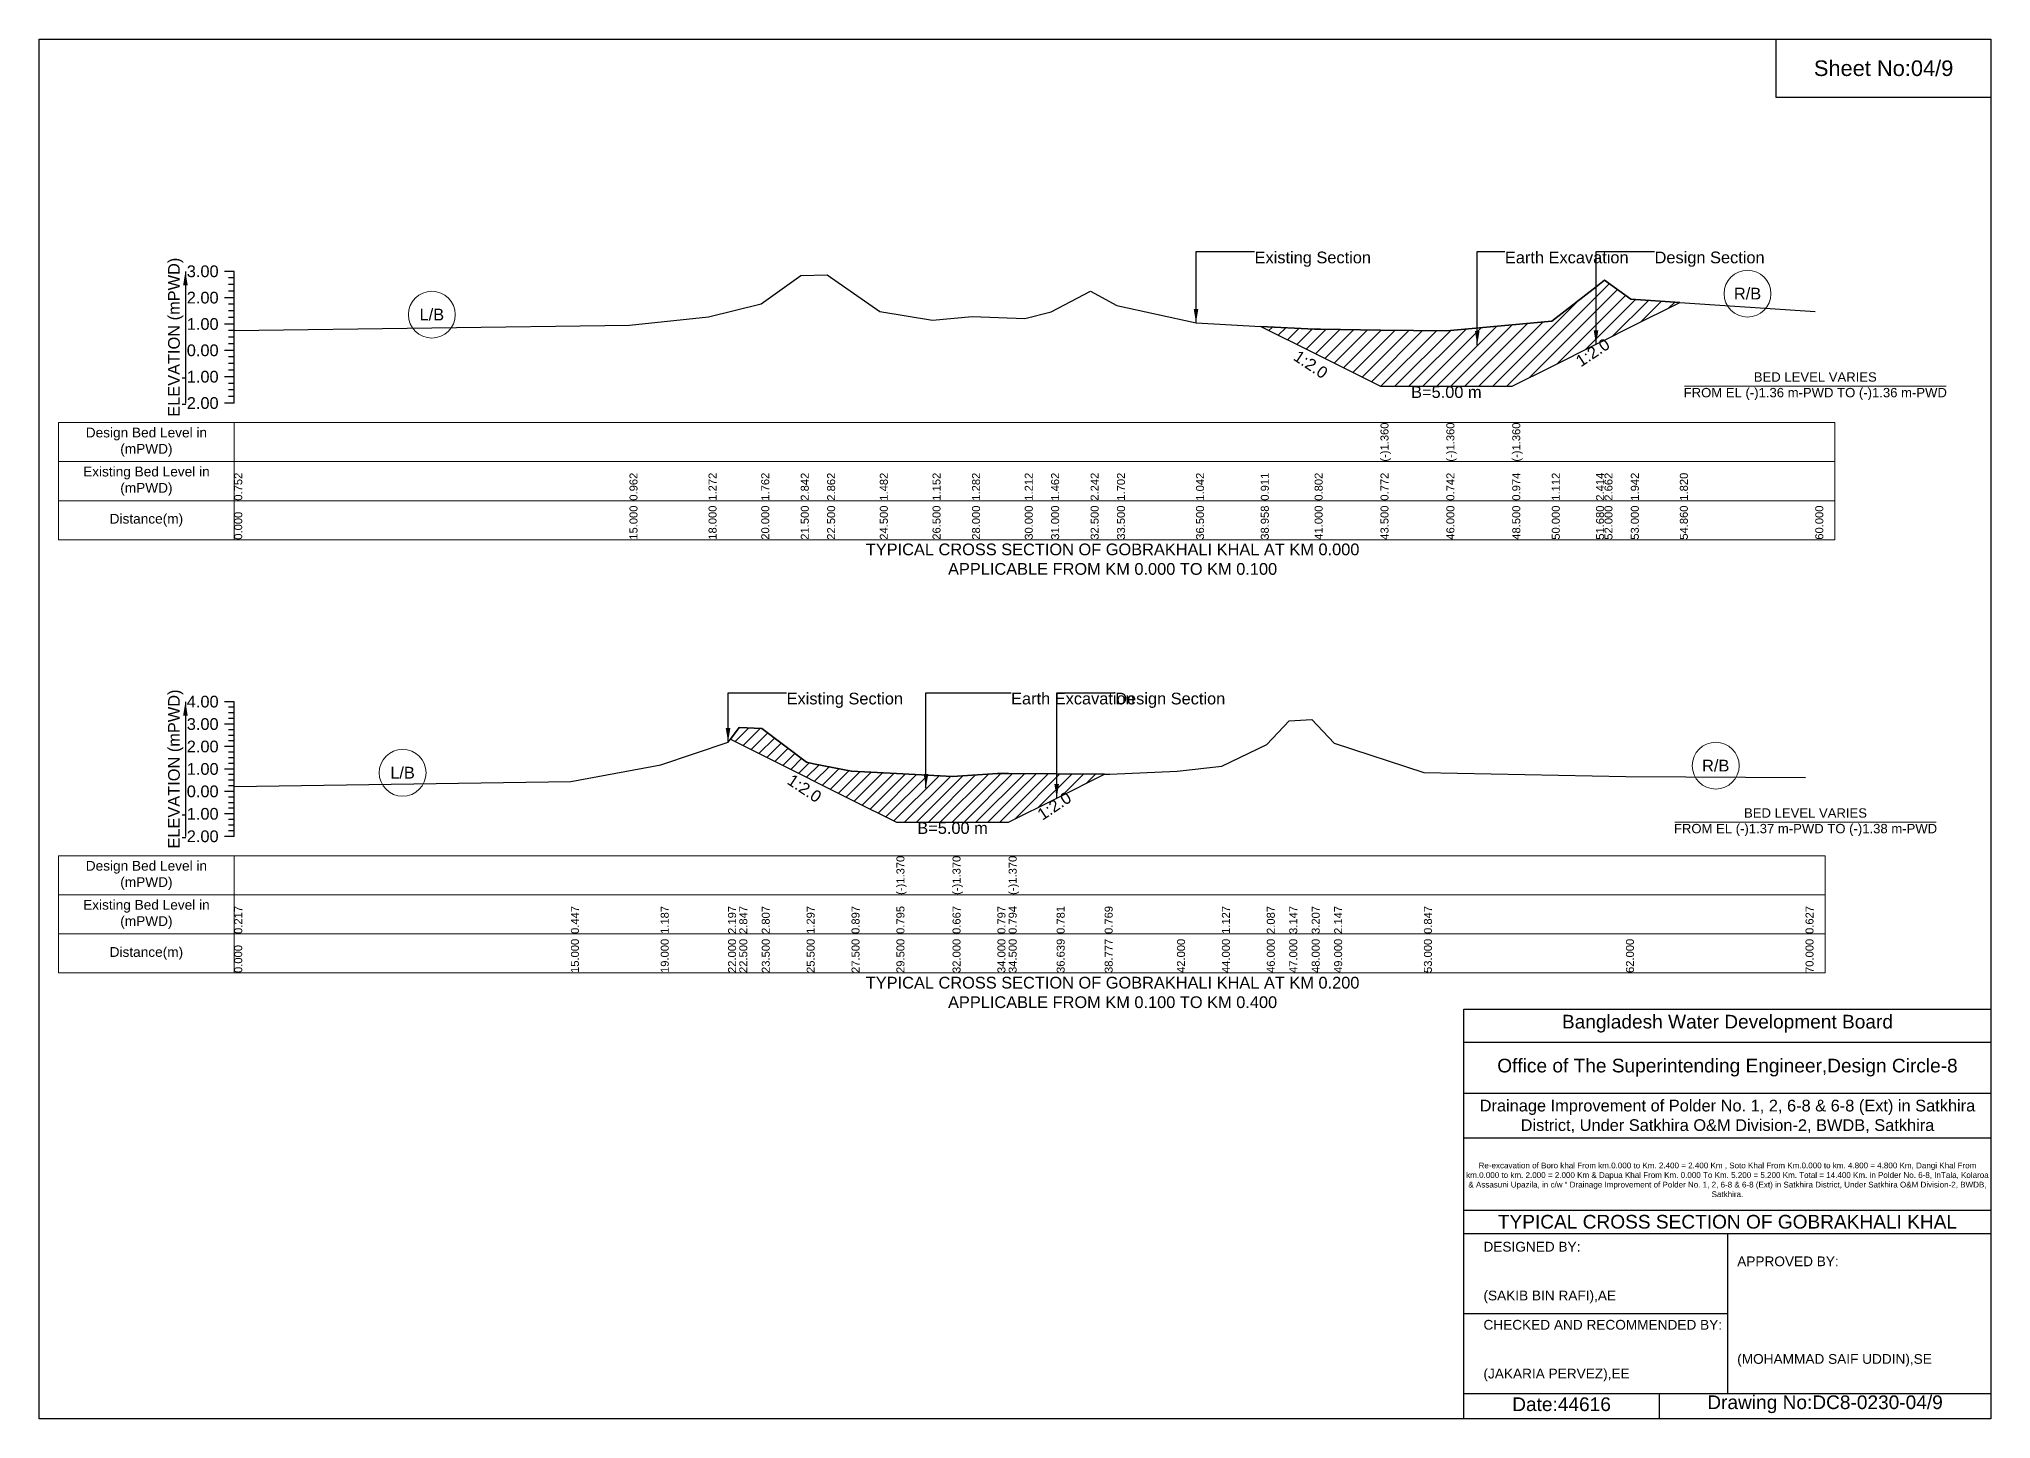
# Model space of a CAD drawing. Header units: inches. Extents: x 91000 to 278000, y -5656 to 20000.
# Drawn here: x 130000 to 138000, y 4344 to 10000 of the extents above; entities that cross this region are included whole.
import ezdxf

# ---------------------------------------------------------------- set-up
doc = ezdxf.new("R2010")
doc.units = ezdxf.units.IN
doc.header["$LTSCALE"] = 7
doc.header["$MEASUREMENT"] = 0
for name, color, linetype, lineweight in [('Cross section Data Border', 7, 'Continuous', 9), ('Cross Section Labels', 7, 'Continuous', 9), ('Existing_Bed_Level for Xsection', 7, 'Continuous', 25)]:
    doc.layers.add(name, color=color, linetype=linetype, lineweight=lineweight)
doc.styles.get("Standard").update_dxf_attribs({"font": 'arial.ttf'})
doc.dimstyles.get("Standard").update_dxf_attribs({"dimtxt": 0.18, "dimasz": 0.18, "dimexe": 0.18, "dimexo": 0.0625, "dimgap": 0.09, "dimtad": 0, "dimtih": 1, "dimtoh": 1, "dimdec": 4, "dimzin": 0, "dimdsep": 46, "dimtxsty": 'Standard', "dimcen": 0.09, "dimadec": 0, "dimazin": 0, "dimtfac": 1, "dimtdec": 4, "dimtofl": 0, "dimtmove": 0, "dimatfit": 3, "dimfxl": 1, "dimtolj": 1, "dimtzin": 0, "dimarcsym": 0})

msp = doc.modelspace()

# ---------------------------------------------------------------- hatches: boundary and pattern name
at = {"layer": 'Existing_Bed_Level for Xsection'}
h = msp.add_hatch(dxfattribs=at)
h.set_pattern_fill('ANSI31', color=256, scale=324, style=0)
h.paths.add_polyline_path([(135007.4, 8822.2), (135228, 8712), (135252.7, 8699.6), (135498, 8577), (135768, 8577), (136038, 8577), (136200, 8658), (136381.4, 8748.7), (136416, 8766), (136524, 8820), (136724.9, 8920.4), (136524, 8933.6), (136416, 9011.4), (136381.4, 8984.6), (136200, 8844), (136038, 8829), (135768, 8804), (135498, 8807.2), (135252.7, 8810.2), (135228, 8810.5)])
h = msp.add_hatch(dxfattribs=at)
h.set_pattern_fill('ANSI31', color=256, scale=276, style=0)
h.paths.add_polyline_path([(132833.3, 7130.3), (132870, 7112), (132962, 7066), (133146, 6974), (133173.7, 6960.1), (133330, 6882), (133514, 6790), (133744, 6790), (133928, 6790), (133974, 6790), (134170.8, 6888.3), (134367.5, 6986.7), (134170.8, 6987.9), (133974, 6989.1), (133928, 6989.4), (133744, 6977.4), (133514, 6989.2), (133330, 6998.6), (133173.7, 7029.8), (133146, 7035.4), (132962, 7174.3), (132870, 7178)])

# ---------------------------------------------------------------- linework, layer by layer
for points in [[(130000, 10000), (138000, 10000), (138000, 4344), (130000, 4344)], [(137120, 10000), (138000, 10000), (138000, 9760), (137120, 9760)]]:
    msp.add_lwpolyline(points, close=True)
for points in [[(135840, 4344), (135840, 6024), (138000, 6024)], [(135840, 5888), (138000, 5888)], [(135840, 5680), (138000, 5680)], [(135840, 5496), (138000, 5496)], [(135840, 5200), (138000, 5200)], [(135840, 5104), (138000, 5104)], [(136920, 5104), (136920, 4448)], [(135840, 4776), (136920, 4776)], [(135840, 4448), (138000, 4448)], [(136640, 4448), (136640, 4344)]]:
    msp.add_lwpolyline(points)
at = {"layer": 'Cross section Data Border'}
for points in [[(130080, 8427.8), (137360, 8427.8), (137360, 7947.8), (130080, 7947.8)], [(130080, 6652), (137320, 6652), (137320, 6172), (130080, 6172)]]:
    msp.add_lwpolyline(points, close=True, dxfattribs=at)
for points in [[(130800, 8427.8), (130800, 7947.8)], [(130080, 8267.8), (137360, 8267.8)], [(130080, 8107.8), (137360, 8107.8)], [(130800, 6652), (130800, 6172)], [(130080, 6492), (137320, 6492)], [(130080, 6332), (137320, 6332)]]:
    msp.add_lwpolyline(points, dxfattribs=at)
at = {"layer": 'Cross Section Labels'}
for points in [[(136744.2, 8577), (137815.8, 8577)], [(136704.2, 6790), (137775.8, 6790)]]:
    msp.add_lwpolyline(points, dxfattribs=at)
for centre in [(137002.4, 8956.2), (131610, 8870.4), (131490, 6992.6), (136872, 7021.6)]:
    msp.add_circle(centre, 96, dxfattribs=at)
at = {"layer": 'Existing_Bed_Level for Xsection'}
for points in [[(130800, 9047.8), (130760, 9047.8)], [(130800, 8507.8), (130800, 8615.8), (130800, 8723.8), (130800, 8831.8), (130800, 8939.8), (130800, 9047.8)], [(130800, 9020.8), (130776, 9020.8)], [(130800, 8993.8), (130776, 8993.8)], [(130800, 8966.8), (130776, 8966.8)], [(130800, 8805.1), (132420, 8827.8), (132744, 8861.2), (132960, 8914.2), (133122, 9030.8), (133230, 9033), (133446, 8883.9), (133662, 8848.3), (133824, 8862.3), (134040, 8854.8), (134148, 8881.8), (134310, 8966), (134418, 8907.7), (134742, 8836.4), (135007.4, 8822.2), (135228, 8810.5), (135252.7, 8810.2), (135498, 8807.2), (135498, 8807.2), (135768, 8804), (135768, 8804), (136038, 8829), (136038, 8829), (136200, 8844), (136381.4, 8984.6), (136416, 9011.4), (136524, 8933.6), (136724.9, 8920.4), (137280, 8883.9)], [(130800, 8939.8), (130760, 8939.8)], [(130800, 8912.8), (130776, 8912.8)], [(130800, 8885.8), (130776, 8885.8)], [(130800, 8831.8), (130760, 8831.8)], [(130800, 8858.8), (130776, 8858.8)], [(130800, 8804.8), (130776, 8804.8)], [(130800, 8723.8), (130760, 8723.8)], [(130800, 8777.8), (130776, 8777.8)], [(130800, 8750.8), (130776, 8750.8)], [(130800, 8696.8), (130776, 8696.8)], [(130800, 8669.8), (130776, 8669.8)], [(130800, 8642.8), (130776, 8642.8)], [(130800, 8615.8), (130760, 8615.8)], [(130800, 8588.8), (130776, 8588.8)], [(130800, 8561.8), (130776, 8561.8)], [(130800, 8507.8), (130760, 8507.8)], [(130800, 8534.8), (130776, 8534.8)], [(130800, 7284), (130760, 7284)], [(130800, 6732), (130800, 6824), (130800, 6916), (130800, 7008), (130800, 7100), (130800, 7192), (130800, 7284)], [(130800, 7261), (130776, 7261)], [(130800, 7238), (130776, 7238)], [(130800, 7215), (130776, 7215)], [(130800, 6936), (132180, 6957.2), (132548, 7025.2), (132824, 7118.2), (132833.3, 7130.3), (132870, 7178), (132962, 7174.3), (133146, 7035.4), (133173.7, 7029.8), (133330, 6998.6), (133514, 6989.2), (133514, 6989.2), (133744, 6977.4), (133744, 6977.4), (133928, 6989.4), (133974, 6989.1), (133974, 6989.1), (134170.8, 6987.9), (134367.5, 6986.7), (134388, 6986.6), (134664, 6998.6), (134848, 7019.7), (135032, 7108), (135124, 7205.6), (135216, 7211.1), (135308, 7113.6), (135676, 6994), (136504, 6977.4), (137240, 6973.7)], [(130800, 7192), (130760, 7192)], [(130800, 7169), (130776, 7169)], [(130800, 7146), (130776, 7146)], [(130800, 7123), (130776, 7123)], [(130800, 7100), (130760, 7100)], [(130800, 7077), (130776, 7077)], [(130800, 7054), (130776, 7054)], [(130800, 7008), (130760, 7008)], [(130800, 7031), (130776, 7031)], [(130800, 6985), (130776, 6985)], [(130800, 6962), (130776, 6962)], [(130800, 6916), (130760, 6916)], [(130800, 6939), (130776, 6939)], [(130800, 6893), (130776, 6893)], [(130800, 6824), (130760, 6824)], [(130800, 6870), (130776, 6870)], [(130800, 6847), (130776, 6847)], [(130800, 6801), (130776, 6801)], [(130800, 6732), (130760, 6732)], [(130800, 6778), (130776, 6778)], [(130800, 6755), (130776, 6755)]]:
    msp.add_lwpolyline(points, dxfattribs=at)
for points in [[(135007.4, 8822.2), (135007.4, 8822.2), (135228, 8712), (135252.7, 8699.6), (135498, 8577), (135498, 8577), (135768, 8577), (135768, 8577), (136038, 8577), (136038, 8577), (136200, 8658), (136381.4, 8748.7), (136416, 8766), (136524, 8820), (136724.9, 8920.4), (136724.9, 8920.4), (136724.9, 8920.4), (136524, 8933.6), (136416, 9011.4), (136381.4, 8984.6), (136200, 8844), (136038, 8829), (136038, 8829), (135768, 8804), (135768, 8804), (135498, 8807.2), (135498, 8807.2), (135252.7, 8810.2), (135228, 8810.5), (135007.4, 8822.2)], [(132833.3, 7130.3), (132833.3, 7130.3), (132870, 7112), (132962, 7066), (133146, 6974), (133173.7, 6960.1), (133330, 6882), (133514, 6790), (133514, 6790), (133744, 6790), (133744, 6790), (133928, 6790), (133974, 6790), (133974, 6790), (134170.8, 6888.3), (134367.5, 6986.7), (134367.5, 6986.7), (134367.5, 6986.7), (134170.8, 6987.9), (133974, 6989.1), (133974, 6989.1), (133928, 6989.4), (133744, 6977.4), (133744, 6977.4), (133514, 6989.2), (133514, 6989.2), (133330, 6998.6), (133173.7, 7029.8), (133146, 7035.4), (132962, 7174.3), (132870, 7178), (132833.3, 7130.3)]]:
    msp.add_lwpolyline(points, close=True, dxfattribs=at)

# ---------------------------------------------------------------- texts
at = {"attachment_point": 5}
for s, insert, char_height in [('Sheet No:04/9', (137560, 9880), 64), ('Bangladesh Water Development Board', (136920, 5964), 56), ('Office of The Superintending Engineer,Design Circle-8', (136920, 5784), 56)]:
    msp.add_mtext(s, dxfattribs=dict(at, insert=insert, char_height=char_height))
for s, insert, char_height, width, attachment_point in [('Drainage Improvement of Polder No. 1, 2, 6-8 & 6-8 (Ext) in Satkhira District, Under Satkhira O&M Division-2, BWDB, Satkhira', (136920, 5584), 48, 2240, 5), ('Re-excavation of Boro khal From km.0.000 to Km. 2.400 = 2.400 Km , Soto Khal From Km.0.000 to km. 4.800 = 4.800 Km, Dangi Khal From km.0.000 to km. 2.000 = 2.000 Km & Dapua Khal From Km. 0.000 To Km. 5.200 = 5.200 Km. Total = 14.400 Km. in Polder No. 6-8, InTala, Kolaroa & Assasuni Upazila, in c/w “ Drainage Improvement of Polder No. 1, 2, 6-8 & 6-8 (Ext) in Satkhira District, Under Satkhira O&M Division-2, BWDB, Satkhira.', (136920, 5324), 23.565, 2160, 5), ('TYPICAL CROSS SECTION OF GOBRAKHALI KHAL', (136920, 5152), 56, 2240, 5), ('DESIGNED BY:^J^J^J(SAKIB BIN RAFI),AE', (135920, 4944), 40, 1120, 4), ('APPROVED BY:^J^J^J^J^J^J(MOHAMMAD SAIF UDDIN),SE', (136960, 4784), 40, 1120, 4), ('CHECKED AND RECOMMENDED BY:^J^J^J(JAKARIA PERVEZ),EE', (135920, 4624), 40, 1120, 4), ('Date:44616', (136240, 4404), 56, 1120, 5), ('Drawing No:DC8-0230-04/9', (137320, 4404), 56, 1760, 5)]:
    msp.add_mtext(s, dxfattribs=dict(insert=insert, char_height=char_height, width=width, attachment_point=attachment_point))
at = {"layer": 'Cross section Data Border', "char_height": 40, "width": 640, "attachment_point": 5}
for s, insert in [('Design Bed Level in (mPWD)', (130440, 8347.8)), ('Existing Bed Level in (mPWD)', (130440, 8187.8)), ('Distance(m)', (130440, 8027.8)), ('Design Bed Level in (mPWD)', (130440, 6572)), ('Existing Bed Level in (mPWD)', (130440, 6412)), ('Distance(m)', (130440, 6252))]:
    msp.add_mtext(s, dxfattribs=dict(at, insert=insert))
at = {"layer": 'Cross Section Labels'}
for s, insert, char_height, attachment_point in [('Existing Section', (134982, 9128.8), 48, 1), ('Earth Excavation', (136008, 9128.8), 48, 1), ('Design Section', (136621.4, 9128.8), 48, 1), ('R/B', (137002.4, 8956.2), 48, 5), ('L/B', (131610, 8870.4), 48, 5), ('B=5.00 m', (135768, 8577), 48, 2), ('BED LEVEL VARIES ^JFROM EL (-)1.36 m-PWD TO (-)1.36 m-PWD', (137280, 8577), 38.4, 5), ('TYPICAL CROSS SECTION OF GOBRAKHALI KHAL AT KM 0.000^JAPPLICABLE FROM KM 0.000 TO KM 0.100', (134400, 7867.8), 48, 5), ('Existing Section', (133064, 7320.8), 48, 1), ('Earth Excavation', (133984, 7320.8), 48, 1), ('Design Section', (134410.8, 7320.8), 48, 1), ('R/B', (136872, 7021.6), 48, 5), ('L/B', (131490, 6992.6), 48, 5), ('BED LEVEL VARIES ^JFROM EL (-)1.37 m-PWD TO (-)1.38 m-PWD', (137240, 6790), 38.4, 5), ('B=5.00 m', (133744, 6790), 48, 2), ('TYPICAL CROSS SECTION OF GOBRAKHALI KHAL AT KM 0.200^JAPPLICABLE FROM KM 0.100 TO KM 0.400', (134400, 6092), 48, 5)]:
    msp.add_mtext(s, dxfattribs=dict(at, insert=insert, char_height=char_height, attachment_point=attachment_point))
at = {"layer": 'Cross Section Labels', "char_height": 48, "attachment_point": 2}
for insert, rotation in [((136354.4, 8735.2), 33.69007), ((135225.7, 8686.1), 326.30993), ((133150.7, 6948.6), 326.30993), ((134147.8, 6876.8), 33.69007)]:
    msp.add_mtext('1:2.0', dxfattribs=dict(at, insert=insert, rotation=rotation))
at = {"layer": 'Existing_Bed_Level for Xsection', "rotation": 90}
for s, insert, char_height, attachment_point in [('ELEVATION (mPWD)', (130560, 8777.8), 48, 5), ('(-)1.360', (135498, 8267.8), 32.8, 1), ('(-)1.360', (135768, 8267.8), 32.8, 1), ('(-)1.360', (136038, 8267.8), 32.8, 1), ('0.752', (130800, 8107.8), 32.8, 1), ('0.962', (132420, 8107.8), 32.8, 1), ('1.272', (132744, 8107.8), 32.8, 1), ('1.762', (132960, 8107.8), 32.8, 1), ('2.842', (133122, 8107.8), 32.8, 1), ('2.862', (133230, 8107.8), 32.8, 1), ('1.482', (133446, 8107.8), 32.8, 1), ('1.152', (133662, 8107.8), 32.8, 1), ('1.282', (133824, 8107.8), 32.8, 1), ('1.212', (134040, 8107.8), 32.8, 1), ('1.462', (134148, 8107.8), 32.8, 1), ('2.242', (134310, 8107.8), 32.8, 1), ('1.702', (134418, 8107.8), 32.8, 1), ('1.042', (134742, 8107.8), 32.8, 1), ('0.911', (135007.4, 8107.8), 32.8, 1), ('0.802', (135228, 8107.8), 32.8, 1), ('0.772', (135498, 8107.8), 32.8, 1), ('0.742', (135768, 8107.8), 32.8, 1), ('0.974', (136038, 8107.8), 32.8, 1), ('1.112', (136200, 8107.8), 32.8, 1), ('2.414', (136381.4, 8107.8), 32.8, 1), ('2.662', (136416, 8107.8), 32.8, 1), ('1.942', (136524, 8107.8), 32.8, 1), ('1.820', (136724.9, 8107.8), 32.8, 1), ('15.000', (132420, 7947.8), 32.8, 1), ('18.000', (132744, 7947.8), 32.8, 1), ('20.000', (132960, 7947.8), 32.8, 1), ('21.500', (133122, 7947.8), 32.8, 1), ('22.500', (133230, 7947.8), 32.8, 1), ('24.500', (133446, 7947.8), 32.8, 1), ('26.500', (133662, 7947.8), 32.8, 1), ('28.000', (133824, 7947.8), 32.8, 1), ('30.000', (134040, 7947.8), 32.8, 1), ('31.000', (134148, 7947.8), 32.8, 1), ('32.500', (134310, 7947.8), 32.8, 1), ('33.500', (134418, 7947.8), 32.8, 1), ('36.500', (134742, 7947.8), 32.8, 1), ('38.958', (135007.4, 7947.8), 32.8, 1), ('41.000', (135228, 7947.8), 32.8, 1), ('43.500', (135498, 7947.8), 32.8, 1), ('46.000', (135768, 7947.8), 32.8, 1), ('48.500', (136038, 7947.8), 32.8, 1), ('50.000', (136200, 7947.8), 32.8, 1), ('51.680', (136381.4, 7947.8), 32.8, 1), ('52.000', (136416, 7947.8), 32.8, 1), ('53.000', (136524, 7947.8), 32.8, 1), ('54.860', (136724.9, 7947.8), 32.8, 1), ('60.000', (137280, 7947.8), 32.8, 1), ('0.000', (130800, 7947.8), 32.8, 1), ('ELEVATION (mPWD)', (130560, 7008), 48, 5), ('(-)1.370', (133514, 6492), 32.8, 1), ('(-)1.370', (133744, 6492), 32.8, 1), ('(-)1.370', (133974, 6492), 32.8, 1), ('0.217', (130800, 6332), 32.8, 1), ('0.447', (132180, 6332), 32.8, 1), ('1.187', (132548, 6332), 32.8, 1), ('2.197', (132824, 6332), 32.8, 1), ('2.847', (132870, 6332), 32.8, 1), ('2.807', (132962, 6332), 32.8, 1), ('1.297', (133146, 6332), 32.8, 1), ('0.897', (133330, 6332), 32.8, 1), ('0.795', (133514, 6332), 32.8, 1), ('0.667', (133744, 6332), 32.8, 1), ('0.797', (133928, 6332), 32.8, 1), ('0.794', (133974, 6332), 32.8, 1), ('0.781', (134170.8, 6332), 32.8, 1), ('0.769', (134367.5, 6332), 32.8, 1), ('1.127', (134848, 6332), 32.8, 1), ('2.087', (135032, 6332), 32.8, 1), ('3.147', (135124, 6332), 32.8, 1), ('3.207', (135216, 6332), 32.8, 1), ('2.147', (135308, 6332), 32.8, 1), ('0.847', (135676, 6332), 32.8, 1), ('0.627', (137240, 6332), 32.8, 1), ('0.000', (130800, 6172), 32.8, 1), ('15.000', (132180, 6172), 32.8, 1), ('19.000', (132548, 6172), 32.8, 1), ('22.000', (132824, 6172), 32.8, 1), ('22.500', (132870, 6172), 32.8, 1), ('23.500', (132962, 6172), 32.8, 1), ('25.500', (133146, 6172), 32.8, 1), ('27.500', (133330, 6172), 32.8, 1), ('29.500', (133514, 6172), 32.8, 1), ('32.000', (133744, 6172), 32.8, 1), ('34.000', (133928, 6172), 32.8, 1), ('34.500', (133974, 6172), 32.8, 1), ('36.639', (134170.8, 6172), 32.8, 1), ('38.777', (134367.5, 6172), 32.8, 1), ('42.000', (134664, 6172), 32.8, 1), ('44.000', (134848, 6172), 32.8, 1), ('46.000', (135032, 6172), 32.8, 1), ('47.000', (135124, 6172), 32.8, 1), ('48.000', (135216, 6172), 32.8, 1), ('49.000', (135308, 6172), 32.8, 1), ('53.000', (135676, 6172), 32.8, 1), ('62.000', (136504, 6172), 32.8, 1), ('70.000', (137240, 6172), 32.8, 1)]:
    msp.add_mtext(s, dxfattribs=dict(at, insert=insert, char_height=char_height, attachment_point=attachment_point))
at = {"layer": 'Existing_Bed_Level for Xsection', "char_height": 48, "attachment_point": 6}
for s, insert in [('3.00', (130736, 9047.8)), ('2.00', (130736, 8939.8)), ('1.00', (130736, 8831.8)), ('0.00', (130736, 8723.8)), ('-1.00', (130736, 8615.8)), ('-2.00', (130736, 8507.8)), ('4.00', (130736, 7284)), ('3.00', (130736, 7192)), ('2.00', (130736, 7100)), ('1.00', (130736, 7008)), ('0.00', (130736, 6916)), ('-1.00', (130736, 6824)), ('-2.00', (130736, 6732))]:
    msp.add_mtext(s, dxfattribs=dict(at, insert=insert))

# ---------------------------------------------------------------- leaders
at = {"layer": 'Cross Section Labels', "annotation_type": 0, "has_hookline": 1, "hookline_direction": 0}
for points, text_width in [([(134742, 8836.4), (134742, 9128.8), (134981.9, 9128.8)], 467.2), ([(135894.5, 8745.9), (135894.5, 9128.8), (136007.9, 9128.8)], 497), ([(136381.4, 8748.7), (136381.4, 9128.8), (136621.4, 9128.8)], 441.2), ([(132824, 7118.2), (132824, 7320.8), (133063.9, 7320.8)], 467.2), ([(133635, 6930), (133635, 7320.8), (133983.9, 7320.8)], 497), ([(134170.8, 6888.3), (134170.8, 7320.8), (134410.7, 7320.8)], 441.2)]:
    msp.add_leader(points, dimstyle='Standard', override={"dimasz": 57.6}, dxfattribs=dict(at, text_width=text_width))
at = {"layer": 'Existing_Bed_Level for Xsection'}
for points in [[(130600, 9047.8), (130600, 8507.8)], [(130600, 7284), (130600, 6732)]]:
    msp.add_leader(points, dimstyle='Standard', override={"dimasz": 57.6}, dxfattribs=at)

doc.saveas('drawing.dxf')
